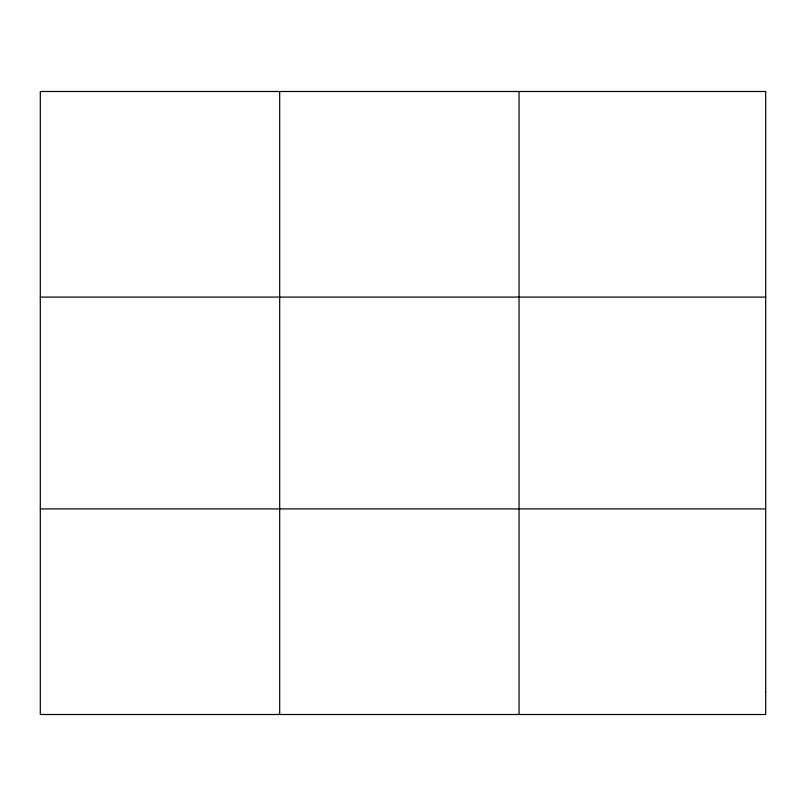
<?xml version="1.0" encoding="UTF-8"?>
<svg xmlns="http://www.w3.org/2000/svg" width="806" height="806" viewBox="0 0 806 806"><rect width="100%" height="100%" fill="white"/><g stroke="black" fill="none" stroke-linecap="round" stroke-linejoin="round"><path stroke-width="1.21" d="M279.682 714.509L279.682 91.491M519.064 714.509L519.064 91.491M40.3 297.092L765.7 297.092M40.3 508.908L765.7 508.908M765.7 691.659L765.7 714.509L40.3 714.509L40.3 91.491L765.7 91.491L765.7 691.659"/></g></svg>
